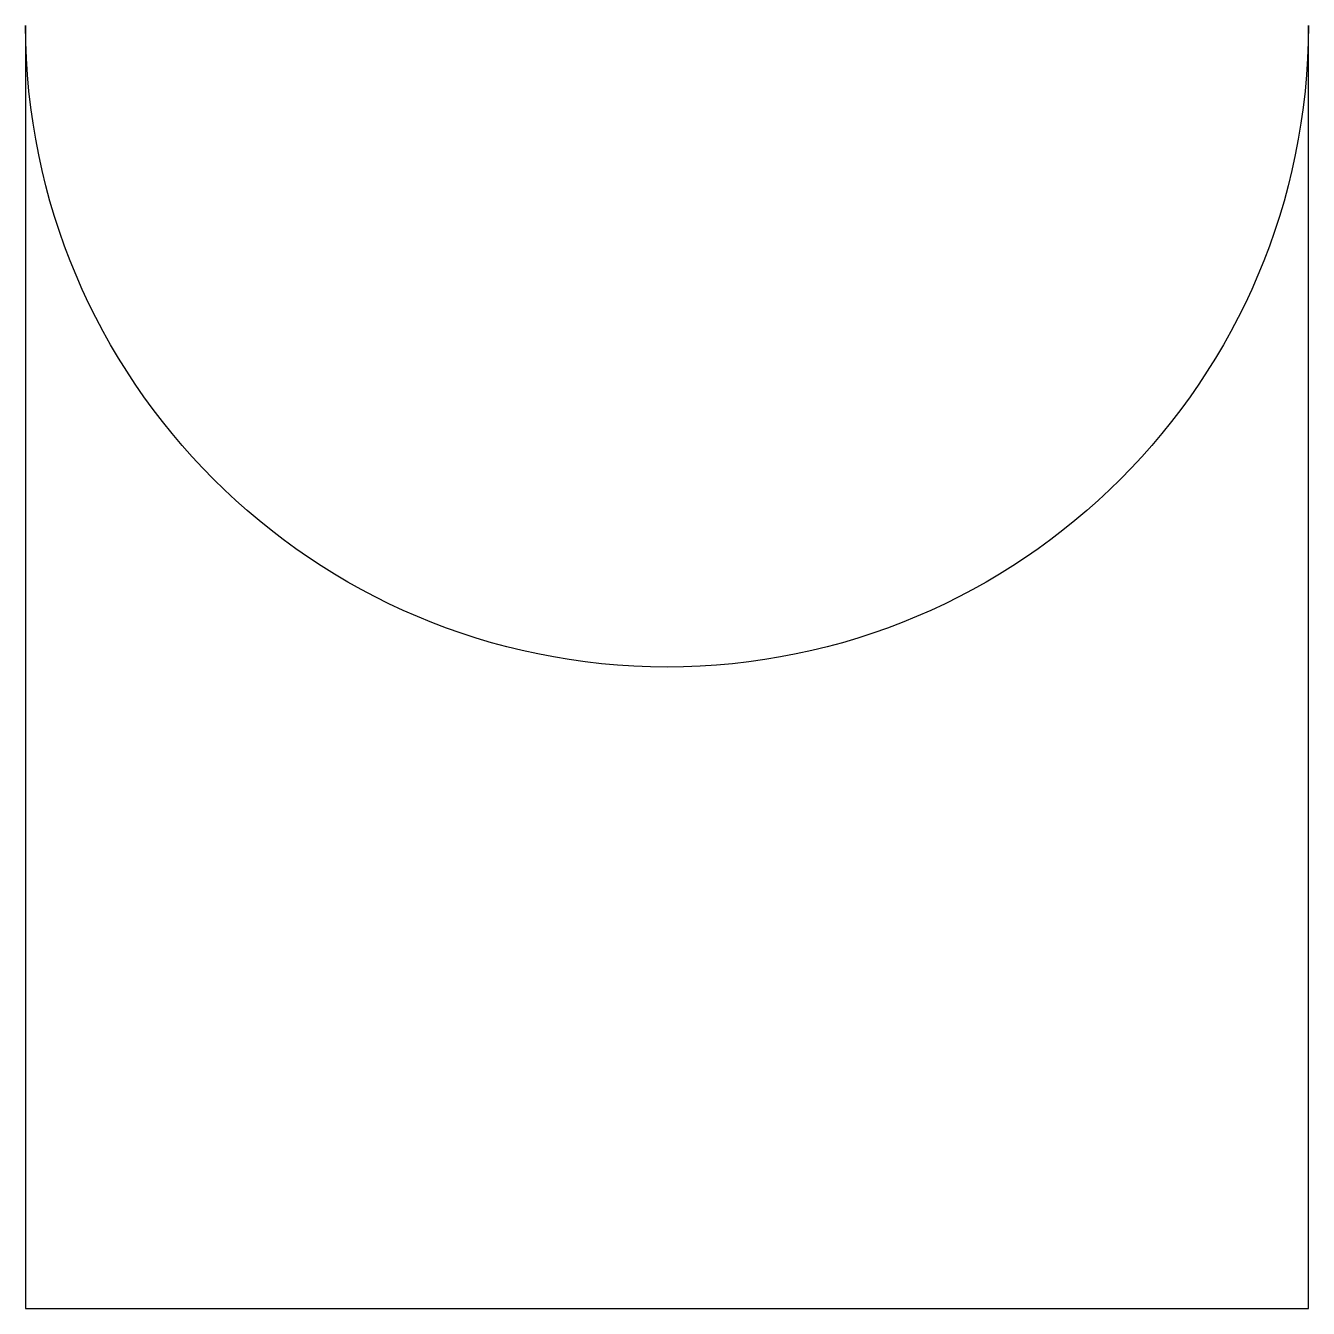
# Model space of a CAD drawing. Header units: millimetres. Extents: x 10 to 20, y 10 to 20.
import ezdxf

# ---------------------------------------------------------------- set-up
doc = ezdxf.new("R2010")
doc.units = ezdxf.units.MM
doc.header["$MEASUREMENT"] = 0
doc.layers.add('Default', color=18, linetype='Continuous', true_color=0x000000)

msp = doc.modelspace()

# ---------------------------------------------------------------- linework, layer by layer
at = {"layer": 'Default'}
for p, q in [((10, 20), (10, 10)), ((20, 10), (20, 20)), ((10, 10), (20, 10))]:
    msp.add_line(p, q, dxfattribs=at)
at = {"layer": 'Default', "extrusion": (0, 0, -1)}
msp.add_arc((-15, 20), 5, 180, 0, dxfattribs=at)

doc.saveas('drawing.dxf')
